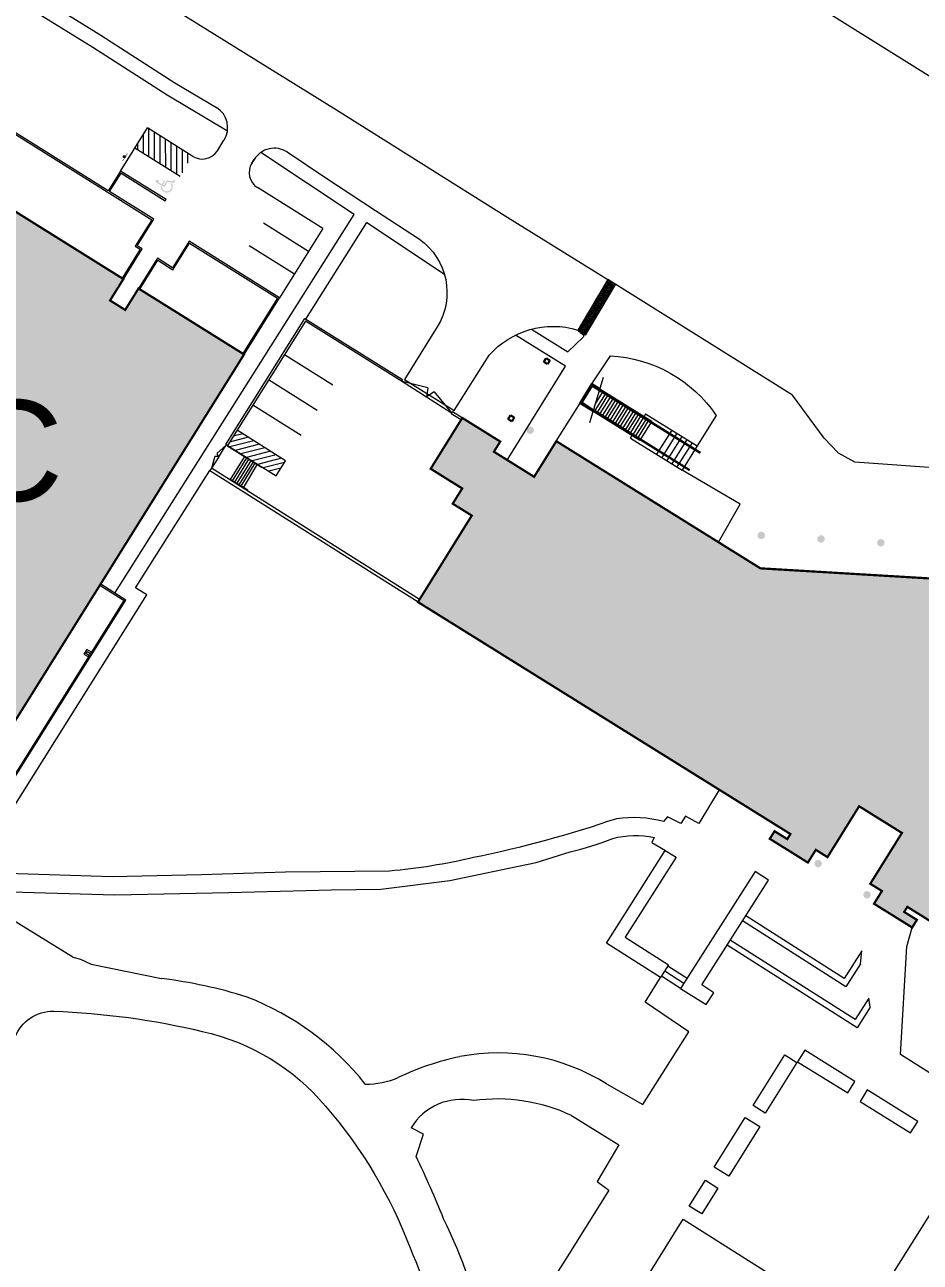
# Model space of a CAD drawing. Header units: feet. Extents: x 6763715 to 6770513, y 1886699 to 1891873.
# Drawn here: x 6766591.1 to 6766892.8, y 1888836.6 to 1889253.4 of the extents above; entities that cross this region are included whole.
import ezdxf

# ---------------------------------------------------------------- set-up
doc = ezdxf.new("R2010")
doc.units = ezdxf.units.FT
doc.header["$LTSCALE"] = 48
doc.header["$MEASUREMENT"] = 0
for name, color, linetype, lineweight in [('A-FLOR-HRAL', 4, 'Continuous', 0), ('A-FLOR-STRS', 4, 'Continuous', 0), ('C-BLDG-HTCH', 253, 'Continuous', 0), ('C-BLDG-IDEN', 7, 'Continuous', 50), ('C-PKNG-STRP', 3, 'Continuous', 0), ('C-ROAD', 5, 'Continuous', 0), ('Crosswalk_Stripping', 3, 'Continuous', 0), ('FENCE', 6, 'CLFN', 0), ('L-SITE-WALK', 6, 'Continuous', 0), ('L-SITE-WALL', 32, 'Continuous', 0)]:
    doc.layers.add(name, color=color, linetype=linetype, lineweight=lineweight)
for name, color, linetype in [('A-WALL', 5, 'Continuous'), ('C-BLDG', 7, 'Continuous'), ('hc-sign', 5, 'Continuous')]:
    doc.layers.add(name, color=color, linetype=linetype)
doc.layers.add('L-PLNT-TURF', color=7, linetype='Continuous', lineweight=0, true_color=0xd5ffc7)
doc.styles.add('Campus_Base_Map_NEW$0$STANDARD', font='arial.ttf', dxfattribs={"height": 3.8})
doc.styles.get("Standard").update_dxf_attribs({"font": 'arial.ttf'})
doc.linetypes.add('CLFN', pattern='A,0.25,0.1,["X",Standard,S=0.12,R=0,X=0,Y=-0.09],0.1,0.25', length=0.7)

msp = doc.modelspace()

# ---------------------------------------------------------------- hatches: boundary and pattern name
at = {"layer": 'C-BLDG-HTCH'}
msp.add_hatch(color=256, dxfattribs=at).paths.add_polyline_path([(6766487.34, 1889093.89), (6766501.81, 1889117.03), (6766512.83, 1889110.14), (6766535.59, 1889146.58), (6766524.57, 1889153.46), (6766533.45, 1889167.67), (6766536.77, 1889165.59), (6766541.4, 1889173.01), (6766538.08, 1889175.09), (6766559.01, 1889208.59), (6766624.38, 1889167.74), (6766619.88, 1889160.53), (6766624.97, 1889157.35), (6766629.47, 1889164.56), (6766665.02, 1889142.35), (6766568.09, 1888987.23), (6766502.79, 1889028.03), (6766504.78, 1889031.21), (6766485.27, 1889043.4), (6766477.86, 1889031.73), (6766477.43, 1889031.99), (6766489.11, 1889050.33), (6766468.27, 1889063.36), (6766484.16, 1889088.8), (6766487.98, 1889086.42), (6766491.16, 1889091.5)])
h = msp.add_hatch(color=256, dxfattribs=at)
edge = h.paths.add_edge_path(flags=17)
edge.add_arc((6766858.39, 1888970.86), 1.26, 0, 360)
edge = h.paths.add_edge_path()
edge.add_line((6766754.74, 1889121.87), (6766756.03, 1889121.07))
edge = h.paths.add_edge_path()
edge.add_line((6766756.03, 1889121.07), (6766755.23, 1889119.78))
edge = h.paths.add_edge_path(flags=17)
edge.add_line((6766755.23, 1889119.78), (6766753.94, 1889120.58))
edge = h.paths.add_edge_path()
edge.add_line((6766753.94, 1889120.58), (6766754.74, 1889121.87))
edge = h.paths.add_edge_path(flags=17)
edge.add_arc((6766761.41, 1889116.82), 1.26, 0, 360)
edge = h.paths.add_edge_path()
edge.add_line((6766766.74, 1889141.14), (6766768.03, 1889140.34))
edge = h.paths.add_edge_path()
edge.add_line((6766767.23, 1889139.05), (6766765.94, 1889139.85))
edge = h.paths.add_edge_path()
edge.add_line((6766765.94, 1889139.85), (6766766.74, 1889141.14))
edge = h.paths.add_edge_path()
edge.add_line((6766768.03, 1889140.34), (6766767.23, 1889139.05))
edge = h.paths.add_edge_path(flags=17)
edge.add_arc((6766839.23, 1889081.41), 1.26, 0, 360)
edge = h.paths.add_edge_path(flags=17)
edge.add_arc((6766859.37, 1889080.21), 1.26, 0, 360)
edge = h.paths.add_edge_path(flags=17)
edge.add_arc((6766879.51, 1889078.93), 1.26, 0, 360)
edge = h.paths.add_edge_path(flags=17)
edge.add_arc((6766899.65, 1889077.73), 1.26, 0, 360)
edge = h.paths.add_edge_path(flags=17)
edge.add_arc((6766919.05, 1889064.1), 1.26, 0, 360)
edge = h.paths.add_edge_path(flags=17)
edge.add_arc((6766919.79, 1889076.52), 1.26, 0, 360)
edge = h.paths.add_edge_path(flags=17)
edge.add_arc((6766962.03, 1888912.25), 1.26, 0, 360)
edge = h.paths.add_edge_path()
edge.add_arc((6767013.41, 1888880.25), 1.26, 0, 360)
edge = h.paths.add_edge_path(flags=17)
edge.add_arc((6766987.72, 1888896.25), 1.26, 0, 360)
edge = h.paths.add_edge_path(flags=17)
edge.add_arc((6767039.73, 1888904.37), 1.01, 0, 360)
edge = h.paths.add_edge_path(flags=17)
edge.add_arc((6766936.34, 1888928.25), 1.26, 0, 360)
edge = h.paths.add_edge_path(flags=17)
edge.add_arc((6766939.19, 1889062.9), 1.26, 0, 360)
edge = h.paths.add_edge_path(flags=17)
edge.add_arc((6766969.4, 1889061.1), 1.26, 0, 360)
edge = h.paths.add_edge_path()
edge.add_arc((6767088.62, 1889026.62), 1.26, 0, 360)
edge = h.paths.add_edge_path()
edge.add_arc((6767118.83, 1889024.81), 1.26, 0, 360)
edge = h.paths.add_edge_path()
edge.add_arc((6767090.25, 1889053.81), 1.26, 0, 360)
edge = h.paths.add_edge_path()
edge.add_arc((6767120.46, 1889052.01), 1.26, 0, 360)
edge = h.paths.add_edge_path()
edge.add_line((6766751.31, 1889113.01), (6766749.18, 1889109.59))
edge.add_line((6766749.18, 1889109.59), (6766762.73, 1889101.14))
edge.add_line((6766762.73, 1889101.14), (6766770.2, 1889113.13))
edge.add_line((6766770.2, 1889113.13), (6766838.95, 1889070.31))
edge.add_line((6766838.95, 1889070.31), (6766910.54, 1889066.04))
edge.add_line((6766910.54, 1889066.04), (6766931.37, 1889053.07))
edge.add_line((6766931.37, 1889053.07), (6766932.35, 1889054.64))
edge.add_line((6766932.35, 1889054.64), (6766989.03, 1889051.26))
edge.add_line((6766989.03, 1889051.26), (6766989.63, 1889061.33))
edge.add_line((6766989.63, 1889061.33), (6767061.64, 1889057.03))
edge.add_line((6767061.64, 1889057.03), (6767061.42, 1889053.42))
edge.add_line((6767061.42, 1889053.42), (6767068.47, 1889053))
edge.add_line((6767068.47, 1889053), (6767068.68, 1889056.61))
edge.add_line((6767068.68, 1889056.61), (6767075.23, 1889056.22))
edge.add_arc((6766995.17, 1889061), 80.2, 339.5761, 356.5864, ccw=False)
edge.add_line((6767070.33, 1889033.01), (6767063.3, 1888915.19))
edge.add_line((6767063.3, 1888915.19), (6767037.9, 1888916.7))
edge.add_line((6767037.9, 1888916.7), (6767016.56, 1888882.45))
edge.add_line((6767016.56, 1888882.45), (6766913.8, 1888946.45))
edge.add_line((6766913.8, 1888946.45), (6766911.13, 1888942.17))
edge.add_line((6766911.13, 1888942.17), (6766888.44, 1888956.3))
edge.add_line((6766888.44, 1888956.3), (6766887.37, 1888954.59))
edge.add_line((6766887.37, 1888954.59), (6766891.66, 1888951.92))
edge.add_line((6766891.66, 1888951.92), (6766890.06, 1888949.35))
edge.add_line((6766890.06, 1888949.35), (6766877.21, 1888957.35))
edge.add_line((6766877.21, 1888957.35), (6766879.88, 1888961.63))
edge.add_line((6766879.88, 1888961.63), (6766875.95, 1888964.08))
edge.add_line((6766875.95, 1888964.08), (6766886.62, 1888981.2))
edge.add_line((6766886.62, 1888981.2), (6766872.2, 1888990.18))
edge.add_line((6766872.2, 1888990.18), (6766861.54, 1888973.05))
edge.add_line((6766861.54, 1888973.05), (6766857.61, 1888975.5))
edge.add_line((6766857.61, 1888975.5), (6766854.94, 1888971.22))
edge.add_line((6766854.94, 1888971.22), (6766842.1, 1888979.22))
edge.add_line((6766842.1, 1888979.22), (6766843.7, 1888981.79))
edge.add_line((6766843.7, 1888981.79), (6766847.98, 1888979.12))
edge.add_line((6766847.98, 1888979.12), (6766849.05, 1888980.83))
edge.add_line((6766849.05, 1888980.83), (6766723.59, 1889058.96))
edge.add_line((6766723.59, 1889058.96), (6766741.72, 1889088.08))
edge.add_line((6766741.72, 1889088.08), (6766735.3, 1889092.08))
edge.add_line((6766735.3, 1889092.08), (6766738.5, 1889097.22))
edge.add_line((6766738.5, 1889097.22), (6766727.87, 1889103.84))
edge.add_line((6766727.87, 1889103.84), (6766738.53, 1889120.97))
edge.add_line((6766738.53, 1889120.97), (6766751.31, 1889113.01))
h.paths.add_polyline_path([(6767135.65, 1889052.62), (6767152.27, 1889051.62), (6767150.47, 1889021.41), (6767133.85, 1889022.4)])
edge = h.paths.add_edge_path(flags=17)
edge.add_arc((6766874.86, 1888960.37), 1.26, 0, 360)
at = {"layer": 'Crosswalk_Stripping'}
h = msp.add_hatch(dxfattribs=at)
h.set_pattern_fill('ANSI31', color=256, scale=15, angle=45, style=0)
h.set_pattern_definition([(90, (-0.1363, 0.4526), (-1.875, 4e-16), [])])
h.paths.add_polyline_path([(6766632.52, 1889218.64), (6766628.27, 1889211.87), (6766643.51, 1889202.3), (6766647.51, 1889209.23)])
at = {"layer": 'hc-sign'}
h = msp.add_hatch(color=256, dxfattribs=at)
h.paths.add_polyline_path([(6766640.76, 1889199.9), (6766640.11, 1889200.02, -1.496783), (6766637.39, 1889198.87), (6766636.96, 1889199.09, 1.375474)])
h.paths.add_polyline_path([(6766638.21, 1889198.77), (6766639.28, 1889200.47), (6766641.55, 1889200.05), (6766641.75, 1889201.13), (6766641.32, 1889201.21), (6766641.2, 1889200.56), (6766639.07, 1889200.95), (6766638.05, 1889199.34), (6766637.72, 1889199.52), (6766638.49, 1889200.74), (6766638.11, 1889200.97), (6766637.33, 1889199.72), (6766636.21, 1889200.29, 2.822936), (6766635.53, 1889200.15)])
at = {"layer": 'L-SITE-WALK'}
h = msp.add_hatch(dxfattribs=at)
h.set_pattern_fill('HEX', color=256, scale=1.5, angle=419.4271)
h.set_pattern_definition([(27.4271393445, (8824692.5585, -4828142.3367), (-0.149590819273, 0.288255679544), [0.1875, -0.375]), (147.4271393445, (8824692.5585, -4828142.3367), (-0.174841331633, -0.273677289435), [0.1875, -0.375]), (87.4271393445, (8824692.72493, -4828142.25035), (-0.324432150907, 0.014578390108), [0.1875, -0.375])])
h.paths.add_polyline_path([(6766777.45, 1889150.57), (6766779.92, 1889148.86), (6766790.1, 1889166), (6766787.55, 1889167.6)])

# ---------------------------------------------------------------- linework, layer by layer
at = {"layer": 'A-FLOR-HRAL'}
for p, q in [((6766784.66, 1889130.22, -5592.13), (6766818.41, 1889109.2, -5592.13)), ((6766784.73, 1889130.33, -5592.13), (6766818.47, 1889109.31, -5592.13)), ((6766784.8, 1889130.44, -5592.13), (6766818.65, 1889109.35, -5592.13)), ((6766784.84, 1889130.56, -5592.13), (6766818.72, 1889109.46, -5592.13)), ((6766782.69, 1889123.38, -5592.13), (6766814.9, 1889103.32, -5592.13)), ((6766782.73, 1889123.5, -5592.13), (6766814.97, 1889103.43, -5592.13)), ((6766782.77, 1889123.63, -5592.13), (6766814.92, 1889103.61, -5592.13)), ((6766782.8, 1889123.75, -5592.13), (6766814.99, 1889103.71, -5592.13)), ((6766818.55, 1889109.42, -5592.13), (6766818.49, 1889109.32, -5592.13)), ((6766818.72, 1889109.46, -5592.13), (6766818.59, 1889109.24, -5592.13)), ((6766814.86, 1889103.49, -5592.13), (6766814.92, 1889103.59, -5592.13)), ((6766814.9, 1889103.32, -5592.13), (6766815.03, 1889103.53, -5592.13))]:
    msp.add_line(p, q, dxfattribs=at)
for centre, radius, start, end in [((6766818.48, 1889109.31, -5592.13), 0.126, 238.0853, 328.0862), ((6766818.48, 1889109.32, -5592.13), 0.00841, 238.0842, 328.084), ((6766814.91, 1889103.6, -5592.13), 0.00841, 328.0942, 58.0849), ((6766814.93, 1889103.6, -5592.13), 0.126, 328.0874, 58.0851)]:
    msp.add_arc(centre, radius, start, end, dxfattribs=at)
at = {"layer": 'A-FLOR-STRS'}
for p, q in [((6766781.52, 1889119.45, -5592.13), (6766786.08, 1889134.72, -5592.13)), ((6766786.62, 1889129, -5592.13), (6766783.2, 1889123.51, -5592.13)), ((6766783.39, 1889125.73, -5592.13), (6766785.77, 1889129.54, -5592.13)), ((6766784.49, 1889129.39, -5592.13), (6766784.91, 1889130.07, -5592.13)), ((6766784.89, 1889130.73, -5592.13), (6766802.32, 1889119.87, -5592.13)), ((6766784.98, 1889130.18, -5592.13), (6766785.04, 1889130.28, -5592.13)), ((6766785.2, 1889130.53, -5592.13), (6766785.11, 1889130.39, -5592.13)), ((6766785.83, 1889129.64, -5592.13), (6766785.9, 1889129.75, -5592.13)), ((6766786.05, 1889130, -5592.13), (6766785.97, 1889129.86, -5592.13)), ((6766786.69, 1889129.11, -5592.13), (6766786.75, 1889129.22, -5592.13)), ((6766786.91, 1889129.47, -5592.13), (6766786.82, 1889129.32, -5592.13)), ((6766787.54, 1889128.58, -5592.13), (6766787.61, 1889128.68, -5592.13)), ((6766787.77, 1889128.93, -5592.13), (6766787.68, 1889128.79, -5592.13)), ((6766787.48, 1889128.47, -5592.13), (6766784.06, 1889122.97, -5592.13)), ((6766788.33, 1889127.94, -5592.13), (6766784.91, 1889122.44, -5592.13)), ((6766789.19, 1889127.4, -5592.13), (6766785.77, 1889121.91, -5592.13)), ((6766790.05, 1889126.87, -5592.13), (6766786.62, 1889121.37, -5592.13)), ((6766790.9, 1889126.34, -5592.13), (6766787.48, 1889120.84, -5592.13)), ((6766791.76, 1889125.8, -5592.13), (6766788.34, 1889120.31, -5592.13)), ((6766788.4, 1889128.04, -5592.13), (6766788.47, 1889128.15, -5592.13)), ((6766788.62, 1889128.4, -5592.13), (6766788.53, 1889128.26, -5592.13)), ((6766792.62, 1889125.27, -5592.13), (6766789.19, 1889119.77, -5592.13)), ((6766789.26, 1889127.51, -5592.13), (6766789.32, 1889127.62, -5592.13)), ((6766789.48, 1889127.87, -5592.13), (6766789.39, 1889127.72, -5592.13)), ((6766793.47, 1889124.74, -5592.13), (6766790.05, 1889119.24, -5592.13)), ((6766794.62, 1889124.67, -5592.13), (6766794.53, 1889124.52, -5592.13)), ((6766782.64, 1889123.21, -5592.13), (6766798.32, 1889113.44, -5592.13)), ((6766782.91, 1889123.04, -5592.13), (6766783, 1889123.19, -5592.13)), ((6766783.07, 1889123.29, -5592.13), (6766783.13, 1889123.4, -5592.13)), ((6766783.77, 1889122.51, -5592.13), (6766783.86, 1889122.65, -5592.13)), ((6766783.92, 1889122.76, -5592.13), (6766783.99, 1889122.87, -5592.13)), ((6766784.62, 1889121.98, -5592.13), (6766784.71, 1889122.12, -5592.13)), ((6766784.78, 1889122.23, -5592.13), (6766784.85, 1889122.33, -5592.13)), ((6766785.48, 1889121.44, -5592.13), (6766785.57, 1889121.59, -5592.13)), ((6766785.64, 1889121.69, -5592.13), (6766785.7, 1889121.8, -5592.13)), ((6766786.34, 1889120.91, -5592.13), (6766786.42, 1889121.05, -5592.13)), ((6766786.49, 1889121.16, -5592.13), (6766786.56, 1889121.27, -5592.13)), ((6766787.19, 1889120.38, -5592.13), (6766787.28, 1889120.52, -5592.13)), ((6766787.35, 1889120.63, -5592.13), (6766787.41, 1889120.73, -5592.13)), ((6766794.33, 1889124.2, -5592.13), (6766790.91, 1889118.71, -5592.13)), ((6766795.19, 1889123.67, -5592.13), (6766791.76, 1889118.17, -5592.13)), ((6766796.04, 1889123.14, -5592.13), (6766792.62, 1889117.64, -5592.13)), ((6766796.9, 1889122.6, -5592.13), (6766793.48, 1889117.11, -5592.13)), ((6766797.75, 1889122.07, -5592.13), (6766794.33, 1889116.57, -5592.13)), ((6766794.4, 1889124.31, -5592.13), (6766794.46, 1889124.42, -5592.13)), ((6766798.61, 1889121.54, -5592.13), (6766795.19, 1889116.04, -5592.13)), ((6766795.25, 1889123.78, -5592.13), (6766795.32, 1889123.88, -5592.13)), ((6766795.47, 1889124.13, -5592.13), (6766795.38, 1889123.99, -5592.13)), ((6766799.47, 1889121, -5592.13), (6766796.04, 1889115.51, -5592.13)), ((6766796.11, 1889123.24, -5592.13), (6766796.17, 1889123.35, -5592.13)), ((6766796.33, 1889123.6, -5592.13), (6766796.24, 1889123.46, -5592.13)), ((6766800.32, 1889120.47, -5592.13), (6766796.9, 1889114.97, -5592.13)), ((6766796.96, 1889122.71, -5592.13), (6766797.03, 1889122.82, -5592.13)), ((6766797.19, 1889123.07, -5592.13), (6766797.1, 1889122.92, -5592.13)), ((6766797.82, 1889122.18, -5592.13), (6766797.89, 1889122.28, -5592.13)), ((6766798.04, 1889122.53, -5592.13), (6766797.95, 1889122.39, -5592.13)), ((6766798.68, 1889121.64, -5592.13), (6766798.74, 1889121.75, -5592.13)), ((6766798.9, 1889122, -5592.13), (6766798.81, 1889121.86, -5592.13)), ((6766799.53, 1889121.11, -5592.13), (6766799.6, 1889121.22, -5592.13)), ((6766799.76, 1889121.47, -5592.13), (6766799.67, 1889121.32, -5592.13)), ((6766800.29, 1889122.32, -5592.13), (6766799.76, 1889121.47, -5592.13)), ((6766800.29, 1889122.32, -5592.13), (6766817.63, 1889111.52, -5592.13)), ((6766800.39, 1889120.58, -5592.13), (6766800.46, 1889120.68, -5592.13)), ((6766800.61, 1889120.93, -5592.13), (6766800.52, 1889120.79, -5592.13)), ((6766801.47, 1889120.4, -5592.13), (6766801.38, 1889120.26, -5592.13)), ((6766788.05, 1889119.84, -5592.13), (6766788.14, 1889119.99, -5592.13)), ((6766788.2, 1889120.09, -5592.13), (6766788.27, 1889120.2, -5592.13)), ((6766788.91, 1889119.31, -5592.13), (6766788.99, 1889119.45, -5592.13)), ((6766789.06, 1889119.56, -5592.13), (6766789.13, 1889119.67, -5592.13)), ((6766789.76, 1889118.78, -5592.13), (6766789.85, 1889118.92, -5592.13)), ((6766789.92, 1889119.03, -5592.13), (6766789.98, 1889119.13, -5592.13)), ((6766791.47, 1889117.71, -5592.13), (6766791.56, 1889117.85, -5592.13)), ((6766791.63, 1889117.96, -5592.13), (6766791.7, 1889118.07, -5592.13)), ((6766792.33, 1889117.18, -5592.13), (6766792.42, 1889117.32, -5592.13)), ((6766792.49, 1889117.43, -5592.13), (6766792.55, 1889117.53, -5592.13)), ((6766793.19, 1889116.64, -5592.13), (6766793.28, 1889116.79, -5592.13)), ((6766793.34, 1889116.89, -5592.13), (6766793.41, 1889117, -5592.13)), ((6766794.04, 1889116.11, -5592.13), (6766794.13, 1889116.25, -5592.13)), ((6766794.2, 1889116.36, -5592.13), (6766794.27, 1889116.47, -5592.13)), ((6766801.18, 1889119.94, -5592.13), (6766797.76, 1889114.44, -5592.13)), ((6766802.32, 1889119.87, -5592.13), (6766798.32, 1889113.44, -5592.13)), ((6766801.25, 1889120.04, -5592.13), (6766801.31, 1889120.15, -5592.13)), ((6766802.1, 1889119.51, -5592.13), (6766802.17, 1889119.62, -5592.13)), ((6766802.32, 1889119.87, -5592.13), (6766802.24, 1889119.72, -5592.13)), ((6766809.07, 1889116.86, -5592.13), (6766804, 1889108.72, -5592.13)), ((6766794.9, 1889115.58, -5592.13), (6766794.99, 1889115.72, -5592.13)), ((6766795.06, 1889115.83, -5592.13), (6766795.12, 1889115.93, -5592.13)), ((6766795.22, 1889114.19, -5592.13), (6766795.76, 1889115.04, -5592.13)), ((6766795.22, 1889114.19, -5592.13), (6766812.56, 1889103.39, -5592.13)), ((6766795.91, 1889115.29, -5592.13), (6766795.98, 1889115.4, -5592.13)), ((6766796.61, 1889114.51, -5592.13), (6766796.7, 1889114.65, -5592.13)), ((6766796.77, 1889114.76, -5592.13), (6766796.83, 1889114.87, -5592.13)), ((6766797.47, 1889113.98, -5592.13), (6766797.56, 1889114.12, -5592.13)), ((6766797.62, 1889114.23, -5592.13), (6766797.69, 1889114.33, -5592.13)), ((6766798.33, 1889113.44, -5592.13), (6766798.41, 1889113.59, -5592.13)), ((6766798.48, 1889113.69, -5592.13), (6766798.55, 1889113.8, -5592.13)), ((6766810.78, 1889115.79, -5592.13), (6766805.71, 1889107.65, -5592.13)), ((6766812.49, 1889114.72, -5592.13), (6766807.43, 1889106.59, -5592.13)), ((6766814.2, 1889113.66, -5592.13), (6766809.14, 1889105.52, -5592.13)), ((6766815.92, 1889112.59, -5592.13), (6766810.85, 1889104.45, -5592.13)), ((6766813.45, 1889112.44, -5592.13), (6766813.52, 1889112.55, -5592.13)), ((6766813.67, 1889112.8, -5592.13), (6766813.58, 1889112.66, -5592.13)), ((6766817.63, 1889111.52, -5592.13), (6766812.56, 1889103.39, -5592.13)), ((6766815.16, 1889111.38, -5592.13), (6766815.23, 1889111.48, -5592.13)), ((6766815.38, 1889111.73, -5592.13), (6766815.29, 1889111.59, -5592.13)), ((6766816.87, 1889110.31, -5592.13), (6766816.94, 1889110.42, -5592.13)), ((6766817.1, 1889110.67, -5592.13), (6766817.01, 1889110.52, -5592.13)), ((6766813.1, 1889104.25, -5592.13), (6766813.19, 1889104.39, -5592.13)), ((6766813.25, 1889104.5, -5592.13), (6766813.32, 1889104.6, -5592.13))]:
    msp.add_line(p, q, dxfattribs=at)
at = {"layer": 'A-WALL'}
for p, q in [((6766778.2, 1889125.98, -5592.13), (6766782.2, 1889132.4, -5592.13)), ((6766778.78, 1889126.11, -5592.13), (6766782.33, 1889131.82, -5592.13)), ((6766782.2, 1889132.4, -5592.13), (6766784.89, 1889130.73, -5592.13)), ((6766782.33, 1889131.82, -5592.13), (6766784.66, 1889130.37, -5592.13)), ((6766778.2, 1889125.98, -5592.13), (6766782.64, 1889123.21, -5592.13)), ((6766778.78, 1889126.11, -5592.13), (6766782.77, 1889123.63, -5592.13))]:
    msp.add_line(p, q, dxfattribs=at)
at = {"layer": 'C-BLDG'}
for p, q in [((6766765.94, 1889139.85, -5592.13), (6766766.74, 1889141.14, -5592.13)), ((6766766.74, 1889141.14, -5592.13), (6766768.03, 1889140.34, -5592.13)), ((6766767.23, 1889139.05, -5592.13), (6766765.94, 1889139.85, -5592.13)), ((6766768.03, 1889140.34, -5592.13), (6766767.23, 1889139.05, -5592.13)), ((6766753.94, 1889120.58, -5592.13), (6766754.74, 1889121.87, -5592.13)), ((6766755.23, 1889119.78, -5592.13), (6766753.94, 1889120.58, -5592.13)), ((6766754.74, 1889121.87, -5592.13), (6766756.03, 1889121.07, -5592.13)), ((6766756.03, 1889121.07, -5592.13), (6766755.23, 1889119.78, -5592.13))]:
    msp.add_line(p, q, dxfattribs=at)
at = {"layer": 'C-BLDG', "const_width": 0.75}
msp.add_lwpolyline([(6766559.01, 1889208.59), (6766624.38, 1889167.74), (6766619.88, 1889160.53), (6766624.97, 1889157.35), (6766629.47, 1889164.56), (6766665.02, 1889142.35), (6766568.09, 1888987.23)], dxfattribs=at)
at = {"layer": 'C-BLDG', "const_width": 0.75, "elevation": -5592.13}
msp.add_lwpolyline([(6766911.13, 1888942.17), (6766888.44, 1888956.3), (6766887.37, 1888954.59), (6766891.66, 1888951.92), (6766890.06, 1888949.35), (6766877.21, 1888957.35), (6766879.88, 1888961.63), (6766875.95, 1888964.08), (6766886.62, 1888981.2), (6766872.2, 1888990.18), (6766861.54, 1888973.05), (6766857.61, 1888975.5), (6766854.94, 1888971.22), (6766842.1, 1888979.22), (6766843.7, 1888981.79), (6766847.98, 1888979.12), (6766849.05, 1888980.83), (6766723.59, 1889058.96), (6766741.72, 1889088.08), (6766735.3, 1889092.08), (6766738.5, 1889097.22), (6766727.87, 1889103.84), (6766738.53, 1889120.97), (6766751.31, 1889113.01), (6766749.18, 1889109.59), (6766762.73, 1889101.14), (6766770.2, 1889113.13), (6766838.95, 1889070.31), (6766910.54, 1889066.04)], dxfattribs=at)
at = {"layer": 'C-PKNG-STRP'}
for p, q in [((6766643.51, 1889202.3), (6766628.27, 1889211.87)), ((6766671.54, 1889186.67), (6766686.78, 1889177.09)), ((6766666.75, 1889179.04), (6766681.99, 1889169.47)), ((6766694.94, 1889131.96, -5592.13), (6766678.61, 1889142.22, -5592.13)), ((6766689.62, 1889123.49, -5592.13), (6766673.29, 1889133.75, -5592.13)), ((6766684.3, 1889115.02, -5592.13), (6766667.97, 1889125.28, -5592.13)), ((6766678.98, 1889106.56, -5592.13), (6766662.65, 1889116.81, -5592.13)), ((6766659.42, 1889111.68, -5592.13), (6766675.8, 1889101.46, -5592.13)), ((6766675.8, 1889101.46, -5592.13), (6766678.98, 1889106.56, -5592.13))]:
    msp.add_line(p, q, dxfattribs=at)
at = {"layer": 'C-PKNG-STRP', "elevation": -5592.13}
for points in [[(6766666.44, 1889114.44), (6766660.16, 1889112.84)], [(6766668.31, 1889113.26), (6766660.19, 1889111.2)], [(6766664.57, 1889115.61), (6766661.39, 1889114.81)], [(6766670.18, 1889112.09), (6766662.07, 1889110.03)], [(6766672.05, 1889110.91), (6766663.95, 1889108.85)], [(6766673.92, 1889109.73), (6766665.83, 1889107.68)], [(6766675.79, 1889108.56), (6766667.71, 1889106.51)], [(6766677.67, 1889107.38), (6766669.6, 1889105.33)], [(6766678.61, 1889105.97), (6766671.48, 1889104.16)], [(6766677.39, 1889104.01), (6766673.36, 1889102.99)]]:
    msp.add_lwpolyline(points, dxfattribs=at)
at = {"layer": 'C-ROAD', "lineweight": 0}
for p, q in [((6766623.43, 1889204.11), (6766632.52, 1889218.64)), ((6766647.77, 1889209.07), (6766632.52, 1889218.64)), ((6766656.04, 1889210.96), (6766658.26, 1889214.51)), ((6766667.66, 1889206.81), (6766668.43, 1889208.05)), ((6766691.57, 1889184.72), (6766669.55, 1889198.54)), ((6766691.57, 1889184.72), (6766676.94, 1889161.43))]:
    msp.add_line(p, q, dxfattribs=at)
at = {"layer": 'C-ROAD'}
for points in [[(6766987.03, 1889179.12), (6766663.87, 1889380.84, 0.412824), (6766615.74, 1889369.83), (6766586.42, 1889323.35)], [(6766568.89, 1889278.43, -0.034249), (6766570.45, 1889277.93), (6766588.79, 1889267.26), (6766616.78, 1889249.91), (6766641.75, 1889233.87), (6766655.74, 1889225.54)], [(6766679.49, 1889210.55), (6766692.23, 1889202.1), (6766709.31, 1889190.81), (6766724.07, 1889181.21, -0.396045), (6766730.09, 1889151.65), (6766719.11, 1889133.95), (6766735.76, 1889123.46), (6766747.56, 1889142.06, -0.294159), (6766777.45, 1889150.57), (6766777.45, 1889150.57), (6766779.18, 1889149.04, -0.31938), (6766779.25, 1889148.16), (6766774.06, 1889143.26)]]:
    msp.add_lwpolyline(points, format="xyb", dxfattribs=at)
for points in [[(6766594.09, 1889288.95), (6766645.28, 1889256.26), (6766669.01, 1889241.55)], [(6766669.01, 1889241.55), (6766695.3, 1889225.27), (6766753.89, 1889188.52), (6766787.55, 1889167.6)]]:
    msp.add_lwpolyline(points, dxfattribs=at)
at = {"layer": 'C-ROAD', "lineweight": 0}
for centre, radius, start, end in [((6766651.49, 1889218.77), 8, 327.875, 57.8618), ((6766650.96, 1889214.15), 6, 237.875, 327.875), ((6766675.21, 1889203.79), 8, 57.672, 147.8755), ((6766672.74, 1889203.62), 6, 147.8755, 237.875)]:
    msp.add_arc(centre, radius, start, end, dxfattribs=at)
at = {"layer": 'FENCE'}
for p, q in [((6766726.9, 1889131.09, -4106.67), (6766717.97, 1889133.33, -4106.67)), ((6766718.02, 1889133.42, -4106.67), (6766734.93, 1889122.65, -4106.67)), ((6766729.06, 1889129.73, -4106.67), (6766734.93, 1889122.65, -4106.67)), ((6766655.21, 1889107.95), (6766654.04, 1889104.08)), ((6766656.47, 1889107.87), (6766654.04, 1889104.08)), ((6766655.93, 1889109.12), (6766658.9, 1889111.67)), ((6766656.47, 1889107.87), (6766658.9, 1889111.67))]:
    msp.add_line(p, q, dxfattribs=at)
at = {"layer": 'FENCE', "elevation": -4106.67}
for points in [[(6766726.9, 1889131.09), (6766726.48, 1889128.03)], [(6766729.06, 1889129.73), (6766726.48, 1889128.03)]]:
    msp.add_lwpolyline(points, dxfattribs=at)
at = {"layer": 'FENCE'}
for centre, radius, start, end in [((6766655.71, 1889105.83), 2.18, 69.6224, 103.388), ((6766658.09, 1889109.32), 2.17, 185.3897, 221.8216)]:
    msp.add_arc(centre, radius, start, end, dxfattribs=at)
at = {"layer": 'hc-sign', "const_width": 0.167}
msp.add_lwpolyline([(6766625.74, 1889210.1), (6766624.12, 1889207.52)], dxfattribs=at)
at = {"layer": 'hc-sign'}
msp.add_circle((6766624.72, 1889208.94), 0.205, dxfattribs=at)
at = {"layer": 'L-PLNT-TURF'}
msp.add_arc((6766741.36, 1889161.67), 86.43, 147.5493, 148.7341, dxfattribs=at)
at = {"layer": 'L-SITE-WALK', "lineweight": 0}
for p, q in [((6766849.76, 1889128.62), (6766787.55, 1889167.6)), ((6766761.86, 1889150.82), (6766774.06, 1889143.26)), ((6766753.66, 1889106.79, -5592.13), (6766773.29, 1889138.44)), ((6766781.52, 1889119.45, -5592.13), (6766786.08, 1889134.72, -5592.13)), ((6766778.2, 1889125.98, -5592.13), (6766782.2, 1889132.4, -5592.13)), ((6766778.78, 1889126.11, -5592.13), (6766782.33, 1889131.82, -5592.13)), ((6766782.2, 1889132.4, -5592.13), (6766784.89, 1889130.73, -5592.13)), ((6766782.33, 1889131.82, -5592.13), (6766784.66, 1889130.37, -5592.13)), ((6766786.62, 1889129, -5592.13), (6766783.2, 1889123.51, -5592.13)), ((6766783.39, 1889125.73, -5592.13), (6766785.77, 1889129.54, -5592.13)), ((6766784.49, 1889129.39, -5592.13), (6766784.91, 1889130.07, -5592.13)), ((6766784.66, 1889130.22, -5592.13), (6766818.41, 1889109.2, -5592.13)), ((6766784.73, 1889130.33, -5592.13), (6766818.47, 1889109.31, -5592.13)), ((6766784.8, 1889130.44, -5592.13), (6766818.65, 1889109.35, -5592.13)), ((6766784.84, 1889130.56, -5592.13), (6766818.72, 1889109.46, -5592.13)), ((6766784.89, 1889130.73, -5592.13), (6766802.32, 1889119.87, -5592.13)), ((6766784.98, 1889130.18, -5592.13), (6766785.04, 1889130.28, -5592.13)), ((6766785.2, 1889130.53, -5592.13), (6766785.11, 1889130.39, -5592.13)), ((6766785.83, 1889129.64, -5592.13), (6766785.9, 1889129.75, -5592.13)), ((6766786.05, 1889130, -5592.13), (6766785.97, 1889129.86, -5592.13)), ((6766786.69, 1889129.11, -5592.13), (6766786.75, 1889129.22, -5592.13)), ((6766786.91, 1889129.47, -5592.13), (6766786.82, 1889129.32, -5592.13)), ((6766787.54, 1889128.58, -5592.13), (6766787.61, 1889128.68, -5592.13)), ((6766787.77, 1889128.93, -5592.13), (6766787.68, 1889128.79, -5592.13)), ((6766860.4, 1889114.2), (6766849.76, 1889128.62)), ((6766770.2, 1889113.13, -5592.13), (6766778.2, 1889125.98, -5592.13)), ((6766778.2, 1889125.98, -5592.13), (6766782.64, 1889123.21, -5592.13)), ((6766778.78, 1889126.11, -5592.13), (6766782.77, 1889123.63, -5592.13)), ((6766787.48, 1889128.47, -5592.13), (6766784.06, 1889122.97, -5592.13)), ((6766788.33, 1889127.94, -5592.13), (6766784.91, 1889122.44, -5592.13)), ((6766789.19, 1889127.4, -5592.13), (6766785.77, 1889121.91, -5592.13)), ((6766790.05, 1889126.87, -5592.13), (6766786.62, 1889121.37, -5592.13)), ((6766790.9, 1889126.34, -5592.13), (6766787.48, 1889120.84, -5592.13)), ((6766791.76, 1889125.8, -5592.13), (6766788.34, 1889120.31, -5592.13)), ((6766788.4, 1889128.04, -5592.13), (6766788.47, 1889128.15, -5592.13)), ((6766788.62, 1889128.4, -5592.13), (6766788.53, 1889128.26, -5592.13)), ((6766792.62, 1889125.27, -5592.13), (6766789.19, 1889119.77, -5592.13)), ((6766789.26, 1889127.51, -5592.13), (6766789.32, 1889127.62, -5592.13)), ((6766789.48, 1889127.87, -5592.13), (6766789.39, 1889127.72, -5592.13)), ((6766793.47, 1889124.74, -5592.13), (6766790.05, 1889119.24, -5592.13)), ((6766794.62, 1889124.67, -5592.13), (6766794.53, 1889124.52, -5592.13)), ((6766782.64, 1889123.21, -5592.13), (6766798.32, 1889113.44, -5592.13)), ((6766782.69, 1889123.38, -5592.13), (6766814.9, 1889103.32, -5592.13)), ((6766782.73, 1889123.5, -5592.13), (6766814.97, 1889103.43, -5592.13)), ((6766782.77, 1889123.63, -5592.13), (6766814.92, 1889103.61, -5592.13)), ((6766782.8, 1889123.75, -5592.13), (6766814.99, 1889103.71, -5592.13)), ((6766782.91, 1889123.04, -5592.13), (6766783, 1889123.19, -5592.13)), ((6766783.07, 1889123.29, -5592.13), (6766783.13, 1889123.4, -5592.13)), ((6766783.77, 1889122.51, -5592.13), (6766783.86, 1889122.65, -5592.13)), ((6766783.92, 1889122.76, -5592.13), (6766783.99, 1889122.87, -5592.13)), ((6766784.62, 1889121.98, -5592.13), (6766784.71, 1889122.12, -5592.13)), ((6766784.78, 1889122.23, -5592.13), (6766784.85, 1889122.33, -5592.13)), ((6766785.48, 1889121.44, -5592.13), (6766785.57, 1889121.59, -5592.13)), ((6766785.64, 1889121.69, -5592.13), (6766785.7, 1889121.8, -5592.13)), ((6766786.34, 1889120.91, -5592.13), (6766786.42, 1889121.05, -5592.13)), ((6766786.49, 1889121.16, -5592.13), (6766786.56, 1889121.27, -5592.13)), ((6766787.19, 1889120.38, -5592.13), (6766787.28, 1889120.52, -5592.13)), ((6766787.35, 1889120.63, -5592.13), (6766787.41, 1889120.73, -5592.13)), ((6766794.33, 1889124.2, -5592.13), (6766790.91, 1889118.71, -5592.13)), ((6766795.19, 1889123.67, -5592.13), (6766791.76, 1889118.17, -5592.13)), ((6766796.04, 1889123.14, -5592.13), (6766792.62, 1889117.64, -5592.13)), ((6766796.9, 1889122.6, -5592.13), (6766793.48, 1889117.11, -5592.13)), ((6766797.75, 1889122.07, -5592.13), (6766794.33, 1889116.57, -5592.13)), ((6766794.4, 1889124.31, -5592.13), (6766794.46, 1889124.42, -5592.13)), ((6766798.61, 1889121.54, -5592.13), (6766795.19, 1889116.04, -5592.13)), ((6766795.25, 1889123.78, -5592.13), (6766795.32, 1889123.88, -5592.13)), ((6766795.47, 1889124.13, -5592.13), (6766795.38, 1889123.99, -5592.13)), ((6766799.47, 1889121, -5592.13), (6766796.04, 1889115.51, -5592.13)), ((6766796.11, 1889123.24, -5592.13), (6766796.17, 1889123.35, -5592.13)), ((6766796.33, 1889123.6, -5592.13), (6766796.24, 1889123.46, -5592.13)), ((6766800.32, 1889120.47, -5592.13), (6766796.9, 1889114.97, -5592.13)), ((6766796.96, 1889122.71, -5592.13), (6766797.03, 1889122.82, -5592.13)), ((6766797.19, 1889123.07, -5592.13), (6766797.1, 1889122.92, -5592.13)), ((6766797.82, 1889122.18, -5592.13), (6766797.89, 1889122.28, -5592.13)), ((6766798.04, 1889122.53, -5592.13), (6766797.95, 1889122.39, -5592.13)), ((6766798.68, 1889121.64, -5592.13), (6766798.74, 1889121.75, -5592.13)), ((6766798.9, 1889122, -5592.13), (6766798.81, 1889121.86, -5592.13)), ((6766799.53, 1889121.11, -5592.13), (6766799.6, 1889121.22, -5592.13)), ((6766799.76, 1889121.47, -5592.13), (6766799.67, 1889121.32, -5592.13)), ((6766800.29, 1889122.32, -5592.13), (6766799.76, 1889121.47, -5592.13)), ((6766800.29, 1889122.32, -5592.13), (6766817.63, 1889111.52, -5592.13)), ((6766800.39, 1889120.58, -5592.13), (6766800.46, 1889120.68, -5592.13)), ((6766800.61, 1889120.93, -5592.13), (6766800.52, 1889120.79, -5592.13)), ((6766801.47, 1889120.4, -5592.13), (6766801.38, 1889120.26, -5592.13)), ((6766788.05, 1889119.84, -5592.13), (6766788.14, 1889119.99, -5592.13)), ((6766788.2, 1889120.09, -5592.13), (6766788.27, 1889120.2, -5592.13)), ((6766788.91, 1889119.31, -5592.13), (6766788.99, 1889119.45, -5592.13)), ((6766789.06, 1889119.56, -5592.13), (6766789.13, 1889119.67, -5592.13)), ((6766789.76, 1889118.78, -5592.13), (6766789.85, 1889118.92, -5592.13)), ((6766789.92, 1889119.03, -5592.13), (6766789.98, 1889119.13, -5592.13)), ((6766791.47, 1889117.71, -5592.13), (6766791.56, 1889117.85, -5592.13)), ((6766791.63, 1889117.96, -5592.13), (6766791.7, 1889118.07, -5592.13)), ((6766792.33, 1889117.18, -5592.13), (6766792.42, 1889117.32, -5592.13)), ((6766794.04, 1889116.11, -5592.13), (6766794.13, 1889116.25, -5592.13)), ((6766794.2, 1889116.36, -5592.13), (6766794.27, 1889116.47, -5592.13)), ((6766801.18, 1889119.94, -5592.13), (6766797.76, 1889114.44, -5592.13)), ((6766802.32, 1889119.87, -5592.13), (6766798.32, 1889113.44, -5592.13)), ((6766801.25, 1889120.04, -5592.13), (6766801.31, 1889120.15, -5592.13)), ((6766802.1, 1889119.51, -5592.13), (6766802.17, 1889119.62, -5592.13)), ((6766802.32, 1889119.87, -5592.13), (6766802.24, 1889119.72, -5592.13)), ((6766809.07, 1889116.86, -5592.13), (6766804, 1889108.72, -5592.13)), ((6766794.9, 1889115.58, -5592.13), (6766794.99, 1889115.72, -5592.13)), ((6766795.06, 1889115.83, -5592.13), (6766795.12, 1889115.93, -5592.13)), ((6766795.22, 1889114.19, -5592.13), (6766795.76, 1889115.04, -5592.13)), ((6766795.22, 1889114.19, -5592.13), (6766812.56, 1889103.39, -5592.13)), ((6766795.91, 1889115.29, -5592.13), (6766795.98, 1889115.4, -5592.13)), ((6766796.61, 1889114.51, -5592.13), (6766796.7, 1889114.65, -5592.13)), ((6766796.77, 1889114.76, -5592.13), (6766796.83, 1889114.87, -5592.13)), ((6766797.47, 1889113.98, -5592.13), (6766797.56, 1889114.12, -5592.13)), ((6766797.62, 1889114.23, -5592.13), (6766797.69, 1889114.33, -5592.13)), ((6766798.33, 1889113.44, -5592.13), (6766798.41, 1889113.59, -5592.13)), ((6766798.48, 1889113.69, -5592.13), (6766798.55, 1889113.8, -5592.13)), ((6766810.78, 1889115.79, -5592.13), (6766805.71, 1889107.65, -5592.13)), ((6766812.49, 1889114.72, -5592.13), (6766807.43, 1889106.59, -5592.13)), ((6766814.2, 1889113.66, -5592.13), (6766809.14, 1889105.52, -5592.13)), ((6766815.92, 1889112.59, -5592.13), (6766810.85, 1889104.45, -5592.13)), ((6766813.45, 1889112.44, -5592.13), (6766813.52, 1889112.55, -5592.13)), ((6766813.67, 1889112.8, -5592.13), (6766813.58, 1889112.66, -5592.13)), ((6766865.26, 1889109.12), (6766860.4, 1889114.2)), ((6766817.63, 1889111.52, -5592.13), (6766812.56, 1889103.39, -5592.13)), ((6766815.16, 1889111.38, -5592.13), (6766815.23, 1889111.48, -5592.13)), ((6766815.38, 1889111.73, -5592.13), (6766815.29, 1889111.59, -5592.13)), ((6766816.87, 1889110.31, -5592.13), (6766816.94, 1889110.42, -5592.13)), ((6766817.1, 1889110.67, -5592.13), (6766817.01, 1889110.52, -5592.13)), ((6766818.55, 1889109.42, -5592.13), (6766818.49, 1889109.32, -5592.13)), ((6766818.72, 1889109.46, -5592.13), (6766818.59, 1889109.24, -5592.13)), ((6766870.75, 1889106.06), (6766865.26, 1889109.12)), ((6766813.1, 1889104.25, -5592.13), (6766813.19, 1889104.39, -5592.13)), ((6766813.25, 1889104.5, -5592.13), (6766813.32, 1889104.6, -5592.13)), ((6766937.4, 1889101.27), (6766870.75, 1889106.06)), ((6766832.16, 1889091.88, -5592.13), (6766812.56, 1889103.39, -5592.13)), ((6766814.86, 1889103.49, -5592.13), (6766814.92, 1889103.59, -5592.13)), ((6766814.9, 1889103.32, -5592.13), (6766815.03, 1889103.53, -5592.13)), ((6766824.8, 1889079.13, -5592.13), (6766832.16, 1889091.88, -5592.13)), ((6766867.11, 1888932.17), (6766833.98, 1888953.26)), ((6766871.52, 1888915.57), (6766827.73, 1888943.44)), ((6766870.91, 1888918.33), (6766828.81, 1888945.13)), ((6766873.06, 1888941.51), (6766867.11, 1888932.17)), ((6766607.38, 1888939.41), (6766609.94, 1888938.67)), ((6766609.94, 1888938.67), (6766613.51, 1888937.04)), ((6766613.51, 1888937.04), (6766637.2, 1888932.19)), ((6766875.48, 1888925.52), (6766870.91, 1888918.33)), ((6766875.91, 1888922.46), (6766871.52, 1888915.57)), ((6766799.35, 1888889.68), (6766814.89, 1888914.24)), ((6766787.05, 1888896.72), (6766799.35, 1888889.68)), ((6766775.34, 1888886), (6766791.3, 1888876.18)), ((6766725.41, 1888879.73), (6766721.29, 1888881.91)), ((6766722.97, 1888872.27), (6766725.41, 1888879.73)), ((6766791.3, 1888876.18), (6766783.95, 1888863.83)), ((6766783.95, 1888863.83), (6766787.88, 1888860.89)), ((6766787.88, 1888860.89), (6766774.11, 1888838.74)), ((6766774.11, 1888838.74), (6766753, 1888806.01))]:
    msp.add_line(p, q, dxfattribs=at)
for points in [[(6766659.43, 1889217.53), (6766639.12, 1889229.62), (6766614.11, 1889245.68), (6766586.22, 1889262.97), (6766575.97, 1889268.94), (6766560.06, 1889265.26), (6766514.93, 1889193.13), (6766524.61, 1889187.05)], [(6766621.49, 1889061.97), (6766702.16, 1889189.51), (6766670.68, 1889210.39)], [(6766685.78, 1889154.26), (6766706.32, 1889186.75), (6766732.49, 1889169.39)], [(6766787.55, 1889167.6), (6766777.45, 1889150.57)], [(6766790.1, 1889166), (6766779.92, 1889148.86)], [(6766779.92, 1889148.86), (6766777.45, 1889150.57)], [(6766773.29, 1889138.44), (6766756.47, 1889148.87)], [(6766574.92, 1888970.17), (6766632.27, 1889061.41), (6766628.5, 1889063.69), (6766653.51, 1889103.23)], [(6766607.38, 1888939.41), (6766570.86, 1888961.78)], [(6766872.62, 1888937.09), (6766867.73, 1888929.41), (6766832.91, 1888951.58)], [(6767016.56, 1888882.45), (6766990.46, 1888840.53), (6766886.13, 1888906.58), (6766888.26, 1888942.92), (6766890.06, 1888949.35)], [(6766872.62, 1888937.09), (6766873.06, 1888941.51)], [(6766812.08, 1888928.84), (6766805.63, 1888932.95)], [(6766813.16, 1888930.52), (6766806.7, 1888934.63)], [(6766814.23, 1888932.21), (6766807.78, 1888936.32)], [(6766814.89, 1888914.24), (6766800.13, 1888924.24), (6766805.33, 1888932.49)], [(6766875.91, 1888922.46), (6766875.48, 1888925.52)], [(6766881.65, 1888816.72), (6766879.54, 1888826.25), (6766906.37, 1888868.91), (6766970.41, 1888834.72), (6766970.69, 1888832.95)], [(6766775.39, 1888781.52), (6766771.13, 1888783.96), (6766812.97, 1888851.13), (6766859.92, 1888821.42), (6766862.29, 1888811.39)]]:
    msp.add_lwpolyline(points, dxfattribs=at)
for points in [[(6766782.2, 1889132.4), (6766788.4, 1889141.86, -0.23668), (6766824.03, 1889121.8), (6766817.63, 1889111.52)], [(6766825.08, 1888995.76), (6766818.18, 1888984.38), (6766813.73, 1888986.81), (6766812.15, 1888984.35), (6766807.67, 1888986.57), (6766806.31, 1888985.05, 0.095805), (6766790.45, 1888986, -0.031678), (6766742.3, 1888972.88, -0.036558), (6766713.98, 1888968.37), (6766679.02, 1888967.97), (6766650.73, 1888967.05), (6766620.61, 1888966.41), (6766578, 1888967.74), (6766578, 1888967.74)], [(6766570.89, 1888961.77), (6766621.52, 1888960.33), (6766659.92, 1888961.17), (6766694.47, 1888961.99), (6766711.08, 1888962.22), (6766734.28, 1888965.16), (6766754.2, 1888969.29), (6766763.4, 1888971.2), (6766774.85, 1888974.87, 0.039312), (6766789.21, 1888979.3, -0.123745), (6766803.16, 1888979.69), (6766802.39, 1888977.97), (6766806.95, 1888975.27)], [(6766591.89, 1888682.26), (6766587.13, 1888689.4), (6766587.13, 1888689.4, 0.096285), (6766555.98, 1888716.43), (6766538.47, 1888728.53), (6766527.94, 1888736.62, -0.101406), (6766502.7, 1888766.54, -0.213983), (6766500.67, 1888798.11, -0.159458), (6766513.72, 1888824.04, -0.177964), (6766530.43, 1888831.81, 0.188191), (6766548.9, 1888846.43), (6766558.89, 1888861.55), (6766572.26, 1888882.66), (6766581.85, 1888899.76), (6766587.86, 1888912.33, -0.315023), (6766600.94, 1888921.19, -0.048577), (6766650.95, 1888914.35, -0.166273), (6766692.49, 1888889.12, -0.088363), (6766720.93, 1888841.46, -0.057437), (6766732.64, 1888803.01, -0.0621), (6766733.45, 1888782.97), (6766737.3, 1888779.89), (6766724.26, 1888758.95)]]:
    msp.add_lwpolyline(points, format="xyb", dxfattribs=at)
at = {"layer": 'L-SITE-WALK'}
for points in [[(6766670.85, 1889104.29), (6766659.25, 1889111.59)], [(6766665.18, 1889108), (6766660.39, 1889100.25)], [(6766665.18, 1889108), (6766669.44, 1889105.35), (6766664.73, 1889097.44)], [(6766665.81, 1889107.57), (6766661.02, 1889099.82)], [(6766666.57, 1889107.12), (6766661.77, 1889099.37)], [(6766667.36, 1889106.7), (6766662.56, 1889098.95)], [(6766668.05, 1889106.21), (6766663.25, 1889098.47)], [(6766668.69, 1889105.73), (6766663.9, 1889097.98)], [(6766669.44, 1889105.35), (6766664.73, 1889097.44)], [(6766660.09, 1889100.5), (6766666.26, 1889096.76)]]:
    msp.add_lwpolyline(points, dxfattribs=at)
at = {"layer": 'L-SITE-WALK', "lineweight": 0}
for centre, radius, start, end in [((6766818.48, 1889109.31, -5592.13), 0.126, 238.0853, 328.0862), ((6766818.48, 1889109.32, -5592.13), 0.00841, 238.0842, 328.084), ((6766814.91, 1889103.6, -5592.13), 0.00841, 328.0942, 58.0849), ((6766814.93, 1889103.6, -5592.13), 0.126, 328.0874, 58.0851), ((6766616.28, 1888766.74), 166.77, 72.639, 82.7957), ((6766632.06, 1888838.13), 94.13, 38.3823, 68.8349), ((6766757.37, 1888813.41), 94.5, 102.0125, 115.308), ((6766750.74, 1888838.36), 68.74, 58.1045, 100.9334), ((6766706.18, 1888923.37), 26.79, 269.2887, 293.7545), ((6766738.36, 1888871.42), 20.04, 78.4481, 148.4344), ((6766750.31, 1888832.7), 58.89, 64.8404, 97.7399), ((6766408.68, 1888721.4), 348.62, 21.8566, 25.6425), ((6766580.54, 1888776.06), 169.28, 11.519, 26.3456)]:
    msp.add_arc(centre, radius, start, end, dxfattribs=at)
at = {"layer": 'L-SITE-WALL'}
for p, q in [((6766624.98, 1889059.19), (6766616.42, 1889064.57)), ((6766624.55, 1889059.46), (6766570.85, 1888973.93)), ((6766571.01, 1888973.24), (6766625.24, 1889059.61)), ((6766612.06, 1889043), (6766611.08, 1889041.45)), ((6766611.08, 1889041.45), (6766612.63, 1889040.47)), ((6766611.77, 1889041.61), (6766612.21, 1889042.31)), ((6766612.9, 1889040.9), (6766611.77, 1889041.61)), ((6766613.61, 1889042.03), (6766612.06, 1889043)), ((6766612.21, 1889042.31), (6766613.34, 1889041.6)), ((6766787.06, 1888944.12), (6766806.92, 1888975.31)), ((6766806.92, 1888975.31), (6766810.52, 1888973.02)), ((6766810.52, 1888973.02), (6766793.37, 1888946.09)), ((6766837.14, 1888968.19), (6766812.08, 1888928.84)), ((6766841.66, 1888965.32), (6766837.14, 1888968.19)), ((6766819.17, 1888930), (6766841.66, 1888965.32)), ((6766793.37, 1888946.09), (6766808.04, 1888936.74)), ((6766805.33, 1888932.49), (6766787.06, 1888944.12)), ((6766808.04, 1888936.74), (6766805.33, 1888932.49)), ((6766812.08, 1888928.84), (6766820.69, 1888923.36)), ((6766823.26, 1888927.39), (6766819.17, 1888930)), ((6766820.69, 1888923.36), (6766823.26, 1888927.39)), ((6766853.87, 1888907.98), (6766851.47, 1888904.14)), ((6766870.73, 1888897.46), (6766853.87, 1888907.98)), ((6766836.5, 1888889.38), (6766847.14, 1888906.44)), ((6766851.17, 1888903.93), (6766840.53, 1888886.87)), ((6766847.14, 1888906.44), (6766851.17, 1888903.93)), ((6766851.47, 1888904.14), (6766868.34, 1888893.62)), ((6766868.34, 1888893.62), (6766870.73, 1888897.46)), ((6766874.95, 1888894.66), (6766872.53, 1888890.77)), ((6766891.96, 1888884.04), (6766874.95, 1888894.66)), ((6766840.53, 1888886.87), (6766836.5, 1888889.38)), ((6766872.53, 1888890.77), (6766889.54, 1888880.16)), ((6766823.39, 1888868.62), (6766833.85, 1888885.39)), ((6766833.85, 1888885.39), (6766838.74, 1888882.34)), ((6766889.54, 1888880.16), (6766891.96, 1888884.04)), ((6766838.74, 1888882.34), (6766828.28, 1888865.57)), ((6766828.28, 1888865.57), (6766823.39, 1888868.62)), ((6766814.98, 1888855.51), (6766820.42, 1888864.23)), ((6766820.42, 1888864.23), (6766824.65, 1888861.59)), ((6766824.65, 1888861.59), (6766819.21, 1888852.87)), ((6766819.21, 1888852.87), (6766814.98, 1888855.51))]:
    msp.add_line(p, q, dxfattribs=at)
at = {"layer": 'L-SITE-WALL', "lineweight": 0}
for points in [[(6766624.38, 1889167.74), (6766630.74, 1889177.92), (6766629.05, 1889178.98), (6766634.61, 1889187.88), (6766619.7, 1889197.2), (6766623.59, 1889203.42), (6766638.5, 1889194.1), (6766638.76, 1889194.52), (6766623.43, 1889204.11), (6766619.28, 1889197.46), (6766560.76, 1889234.03), (6766529.5, 1889183.99), (6766539.67, 1889177.63), (6766539.94, 1889178.06), (6766530.18, 1889184.15), (6766560.92, 1889233.34), (6766633.92, 1889187.72), (6766628.36, 1889178.82), (6766630.05, 1889177.76), (6766623.96, 1889168)], [(6766665.02, 1889142.35), (6766676.94, 1889161.43), (6766646.48, 1889180.46), (6766640.92, 1889171.56), (6766635.83, 1889174.74), (6766629.47, 1889164.56), (6766629.9, 1889164.29), (6766635.99, 1889174.05), (6766641.08, 1889170.87), (6766646.64, 1889179.77), (6766676.25, 1889161.27), (6766664.6, 1889142.61)], [(6766724.15, 1889059.86), (6766654.04, 1889104.08), (6766653.51, 1889103.23), (6766723.62, 1889059.01)], [(6766625.24, 1889059.61), (6766616.77, 1889064.93)]]:
    msp.add_lwpolyline(points, dxfattribs=at)
at = {"layer": 'L-SITE-WALL', "lineweight": 0, "elevation": -5592.13}
msp.add_lwpolyline([(6766659.42, 1889111.68), (6766658.86, 1889112.03), (6766685.5, 1889154.43), (6766718.36, 1889133.96), (6766718.01, 1889133.39), (6766685.71, 1889153.51)], close=True, dxfattribs=at)
msp.add_lwpolyline([(6766738.53, 1889120.97), (6766735.19, 1889123.05), (6766734.83, 1889122.49), (6766738.18, 1889120.4)], dxfattribs=at)

# ---------------------------------------------------------------- texts
at = {"layer": 'C-BLDG-IDEN', "insert": (6766535.51, 1889126.97), "char_height": 34, "width": 2422.9802, "attachment_point": 1, "rotation": 360, "style": 'Campus_Base_Map_NEW$0$STANDARD'}
msp.add_mtext('HC', dxfattribs=at)

doc.saveas('drawing.dxf')
